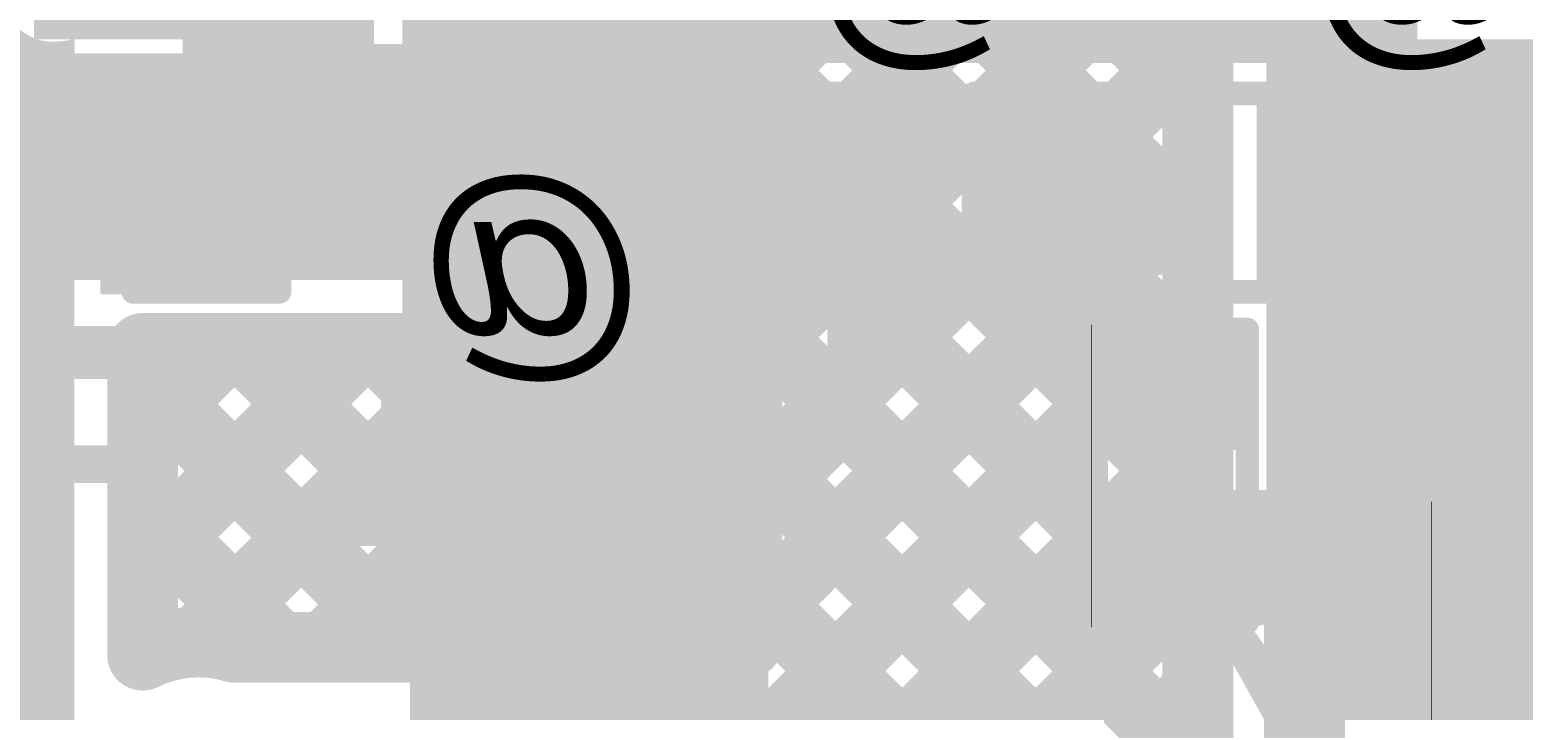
# Model space of a CAD drawing. Header units: millimetres. Extents: x -0.27 to 3.22, y -0.27 to 1.91.
# Drawn here: x 1.5541 to 1.8704, y 0.6689 to 0.813 of the extents above; entities that cross this region are included whole.
import ezdxf

# ---------------------------------------------------------------- set-up
doc = ezdxf.new("R2010")
doc.units = ezdxf.units.MM
doc.header["$MEASUREMENT"] = 0
for name, color, linetype in [('BottomLayer', 5, 'Continuous'), ('BottomOverlay', 54, 'Continuous'), ('BottomPaste', 16, 'Continuous'), ('BottomSolder', 6, 'Continuous'), ('TopLayer', 1, 'Continuous'), ('TopOverlay', 2, 'Continuous'), ('TopPaste', 8, 'Continuous'), ('TopSolder', 216, 'Continuous'), ('ViaHoleLayer', 16, 'Continuous')]:
    doc.layers.add(name, color=color, linetype=linetype)
doc.styles.add('Arial', font='arial.ttf', dxfattribs={"height": 0.2})

# ---------------------------------------------------------------- blocks, each defined once
blk = doc.blocks.new('24_TSSOP_15')
at = {"layer": 'TopLayer'}
for points in [[(-0.14370075, 0.14960635), (-0.08464565, 0.14960635), (-0.08464565, 0.13188985), (-0.14370075, 0.13188985)], [(0.08464565, 0.14960635), (0.14370075, 0.14960635), (0.14370075, 0.13188985), (0.08464565, 0.13188985)], [(-0.14370075, 0.12401575), (-0.08464565, 0.12401575), (-0.08464565, 0.10629925), (-0.14370075, 0.10629925)], [(0.08464565, 0.12401575), (0.14370075, 0.12401575), (0.14370075, 0.10629925), (0.08464565, 0.10629925)], [(-0.14370075, 0.09842525), (-0.08464565, 0.09842525), (-0.08464565, 0.08070875), (-0.14370075, 0.08070875)], [(0.08464565, 0.09842525), (0.14370075, 0.09842525), (0.14370075, 0.08070875), (0.08464565, 0.08070875)], [(-0.14370075, 0.07283465), (-0.08464565, 0.07283465), (-0.08464565, 0.05511815), (-0.14370075, 0.05511815)], [(0.08464565, 0.07283465), (0.14370075, 0.07283465), (0.14370075, 0.05511815), (0.08464565, 0.05511815)], [(-0.14370075, 0.04724415), (-0.08464565, 0.04724415), (-0.08464565, 0.02952765), (-0.14370075, 0.02952765)], [(0.08464565, 0.04724415), (0.14370075, 0.04724415), (0.14370075, 0.02952765), (0.08464565, 0.02952765)], [(-0.14370075, 0.02165355), (-0.08464565, 0.02165355), (-0.08464565, 0.00393705), (-0.14370075, 0.00393705)], [(0.08464565, 0.02165355), (0.14370075, 0.02165355), (0.14370075, 0.00393705), (0.08464565, 0.00393705)], [(-0.14370075, -0.00393695), (-0.08464565, -0.00393695), (-0.08464565, -0.02165345), (-0.14370075, -0.02165345)], [(0.08464565, -0.00393695), (0.14370075, -0.00393695), (0.14370075, -0.02165345), (0.08464565, -0.02165345)], [(-0.14370075, -0.02952755), (-0.08464565, -0.02952755), (-0.08464565, -0.04724405), (-0.14370075, -0.04724405)], [(0.08464565, -0.02952755), (0.14370075, -0.02952755), (0.14370075, -0.04724405), (0.08464565, -0.04724405)], [(-0.14370075, -0.05511805), (-0.08464565, -0.05511805), (-0.08464565, -0.07283455), (-0.14370075, -0.07283455)], [(0.08464565, -0.05511805), (0.14370075, -0.05511805), (0.14370075, -0.07283455), (0.08464565, -0.07283455)], [(-0.14370075, -0.08070865), (-0.08464565, -0.08070865), (-0.08464565, -0.09842515), (-0.14370075, -0.09842515)], [(0.08464565, -0.08070865), (0.14370075, -0.08070865), (0.14370075, -0.09842515), (0.08464565, -0.09842515)], [(-0.14370075, -0.10629915), (-0.08464565, -0.10629915), (-0.08464565, -0.12401565), (-0.14370075, -0.12401565)], [(0.08464565, -0.10629915), (0.14370075, -0.10629915), (0.14370075, -0.12401565), (0.08464565, -0.12401565)], [(-0.14370075, -0.13188975), (-0.08464565, -0.13188975), (-0.08464565, -0.14960625), (-0.14370075, -0.14960625)], [(0.08464565, -0.13188975), (0.14370075, -0.13188975), (0.14370075, -0.14960625), (0.08464565, -0.14960625)]]:
    blk.add_hatch(color=1, dxfattribs=at).paths.add_polyline_path(points)
at = {"layer": 'TopPaste'}
for points in [[(-0.14370075, 0.14960635), (-0.08464565, 0.14960635), (-0.08464565, 0.13188985), (-0.14370075, 0.13188985)], [(0.08464565, 0.14960635), (0.14370075, 0.14960635), (0.14370075, 0.13188985), (0.08464565, 0.13188985)], [(-0.14370075, 0.12401575), (-0.08464565, 0.12401575), (-0.08464565, 0.10629925), (-0.14370075, 0.10629925)], [(0.08464565, 0.12401575), (0.14370075, 0.12401575), (0.14370075, 0.10629925), (0.08464565, 0.10629925)], [(-0.14370075, 0.09842525), (-0.08464565, 0.09842525), (-0.08464565, 0.08070875), (-0.14370075, 0.08070875)], [(0.08464565, 0.09842525), (0.14370075, 0.09842525), (0.14370075, 0.08070875), (0.08464565, 0.08070875)], [(-0.14370075, 0.07283465), (-0.08464565, 0.07283465), (-0.08464565, 0.05511815), (-0.14370075, 0.05511815)], [(0.08464565, 0.07283465), (0.14370075, 0.07283465), (0.14370075, 0.05511815), (0.08464565, 0.05511815)], [(-0.14370075, 0.04724415), (-0.08464565, 0.04724415), (-0.08464565, 0.02952765), (-0.14370075, 0.02952765)], [(0.08464565, 0.04724415), (0.14370075, 0.04724415), (0.14370075, 0.02952765), (0.08464565, 0.02952765)], [(-0.14370075, 0.02165355), (-0.08464565, 0.02165355), (-0.08464565, 0.00393705), (-0.14370075, 0.00393705)], [(0.08464565, 0.02165355), (0.14370075, 0.02165355), (0.14370075, 0.00393705), (0.08464565, 0.00393705)], [(-0.14370075, -0.00393695), (-0.08464565, -0.00393695), (-0.08464565, -0.02165345), (-0.14370075, -0.02165345)], [(0.08464565, -0.00393695), (0.14370075, -0.00393695), (0.14370075, -0.02165345), (0.08464565, -0.02165345)], [(-0.14370075, -0.02952755), (-0.08464565, -0.02952755), (-0.08464565, -0.04724405), (-0.14370075, -0.04724405)], [(0.08464565, -0.02952755), (0.14370075, -0.02952755), (0.14370075, -0.04724405), (0.08464565, -0.04724405)], [(-0.14370075, -0.05511805), (-0.08464565, -0.05511805), (-0.08464565, -0.07283455), (-0.14370075, -0.07283455)], [(0.08464565, -0.05511805), (0.14370075, -0.05511805), (0.14370075, -0.07283455), (0.08464565, -0.07283455)], [(-0.14370075, -0.08070865), (-0.08464565, -0.08070865), (-0.08464565, -0.09842515), (-0.14370075, -0.09842515)], [(0.08464565, -0.08070865), (0.14370075, -0.08070865), (0.14370075, -0.09842515), (0.08464565, -0.09842515)], [(-0.14370075, -0.10629915), (-0.08464565, -0.10629915), (-0.08464565, -0.12401565), (-0.14370075, -0.12401565)], [(0.08464565, -0.10629915), (0.14370075, -0.10629915), (0.14370075, -0.12401565), (0.08464565, -0.12401565)], [(-0.14370075, -0.13188975), (-0.08464565, -0.13188975), (-0.08464565, -0.14960625), (-0.14370075, -0.14960625)], [(0.08464565, -0.13188975), (0.14370075, -0.13188975), (0.14370075, -0.14960625), (0.08464565, -0.14960625)]]:
    blk.add_hatch(color=8, dxfattribs=at).paths.add_polyline_path(points)
at = {"layer": 'TopSolder'}
for points in [[(-0.14770075, 0.15360635), (-0.08064565, 0.15360635), (-0.08064565, 0.12788985), (-0.14770075, 0.12788985)], [(0.08064565, 0.15360635), (0.14770075, 0.15360635), (0.14770075, 0.12788985), (0.08064565, 0.12788985)], [(-0.14770075, 0.12801575), (-0.08064565, 0.12801575), (-0.08064565, 0.10229925), (-0.14770075, 0.10229925)], [(0.08064565, 0.12801575), (0.14770075, 0.12801575), (0.14770075, 0.10229925), (0.08064565, 0.10229925)], [(-0.14770075, 0.10242525), (-0.08064565, 0.10242525), (-0.08064565, 0.07670875), (-0.14770075, 0.07670875)], [(0.08064565, 0.10242525), (0.14770075, 0.10242525), (0.14770075, 0.07670875), (0.08064565, 0.07670875)], [(-0.14770075, 0.07683465), (-0.08064565, 0.07683465), (-0.08064565, 0.05111815), (-0.14770075, 0.05111815)], [(0.08064565, 0.07683465), (0.14770075, 0.07683465), (0.14770075, 0.05111815), (0.08064565, 0.05111815)], [(-0.14770075, 0.05124415), (-0.08064565, 0.05124415), (-0.08064565, 0.02552765), (-0.14770075, 0.02552765)], [(0.08064565, 0.05124415), (0.14770075, 0.05124415), (0.14770075, 0.02552765), (0.08064565, 0.02552765)], [(-0.14770075, 0.02565355), (-0.08064565, 0.02565355), (-0.08064565, -6.295e-05), (-0.14770075, -6.295e-05)], [(0.08064565, 0.02565355), (0.14770075, 0.02565355), (0.14770075, -6.295e-05), (0.08064565, -6.295e-05)], [(-0.14770075, 6.305e-05), (-0.08064565, 6.305e-05), (-0.08064565, -0.02565345), (-0.14770075, -0.02565345)], [(0.08064565, 6.305e-05), (0.14770075, 6.305e-05), (0.14770075, -0.02565345), (0.08064565, -0.02565345)], [(-0.14770075, -0.02552755), (-0.08064565, -0.02552755), (-0.08064565, -0.05124405), (-0.14770075, -0.05124405)], [(0.08064565, -0.02552755), (0.14770075, -0.02552755), (0.14770075, -0.05124405), (0.08064565, -0.05124405)], [(-0.14770075, -0.05111805), (-0.08064565, -0.05111805), (-0.08064565, -0.07683455), (-0.14770075, -0.07683455)], [(0.08064565, -0.05111805), (0.14770075, -0.05111805), (0.14770075, -0.07683455), (0.08064565, -0.07683455)], [(-0.14770075, -0.07670865), (-0.08064565, -0.07670865), (-0.08064565, -0.10242515), (-0.14770075, -0.10242515)], [(0.08064565, -0.07670865), (0.14770075, -0.07670865), (0.14770075, -0.10242515), (0.08064565, -0.10242515)], [(-0.14770075, -0.10229915), (-0.08064565, -0.10229915), (-0.08064565, -0.12801565), (-0.14770075, -0.12801565)], [(0.08064565, -0.10229915), (0.14770075, -0.10229915), (0.14770075, -0.12801565), (0.08064565, -0.12801565)], [(-0.14770075, -0.12788975), (-0.08064565, -0.12788975), (-0.08064565, -0.15360625), (-0.14770075, -0.15360625)], [(0.08064565, -0.12788975), (0.14770075, -0.12788975), (0.14770075, -0.15360625), (0.08064565, -0.15360625)]]:
    blk.add_hatch(color=216, dxfattribs=at).paths.add_polyline_path(points)
at = {"layer": 'TopOverlay'}
for points, const_width in [([(-0.145, 0.155, 1), (-0.155, 0.155, 1)], 0.005), ([(-0.15625, 0.155, 1), (-0.15375, 0.155, 1)], 0.0025), ([(-0.14625, 0.155, 1), (-0.14375, 0.155, 1)], 0.0025), ([(-0.078738, 0.155232, 1), (-0.076238, 0.155232, 1)], 0.0025), ([(0.076262, 0.155232, 1), (0.078762, 0.155232, 1)], 0.0025), ([(-0.0779372, -0.1515776, 1), (-0.0754372, -0.1515776, 1)], 0.0025), ([(0.0770628, -0.1515776, 1), (0.0795628, -0.1515776, 1)], 0.0025)]:
    blk.add_lwpolyline(points, format="xyb", close=True, dxfattribs=dict(at, const_width=const_width))
at = {"layer": 'TopOverlay', "const_width": 0.005}
for points in [[(-0.077488, 0.155232), (0.077512, 0.155232)], [(-0.0766872, -0.1515776), (0.0783128, -0.1515776)]]:
    blk.add_lwpolyline(points, dxfattribs=at)
blk = doc.blocks.new('R__0402_66')
at = {"layer": 'TopLayer'}
for points in [[(-0.0275, -0.0125), (-0.0275, 0.0125), (-0.009500000000000003, 0.0125), (-0.009499999999999996, -0.0125)], [(0.009500000000000003, -0.0125), (0.009499999999999996, 0.0125), (0.0275, 0.0125), (0.0275, -0.0125)]]:
    blk.add_hatch(color=1, dxfattribs=at).paths.add_polyline_path(points)
at = {"layer": 'TopPaste'}
for points in [[(-0.0275, -0.0125), (-0.0275, 0.0125), (-0.009500000000000003, 0.0125), (-0.009499999999999996, -0.0125)], [(0.009500000000000003, -0.0125), (0.009499999999999996, 0.0125), (0.0275, 0.0125), (0.0275, -0.0125)]]:
    blk.add_hatch(color=8, dxfattribs=at).paths.add_polyline_path(points)
at = {"layer": 'TopSolder'}
for points in [[(-0.0315, -0.0165), (-0.0315, 0.0165), (-0.005500000000000003, 0.0165), (-0.005499999999999997, -0.0165)], [(0.005500000000000003, -0.0165), (0.005499999999999997, 0.0165), (0.0315, 0.0165), (0.0315, -0.0165)]]:
    blk.add_hatch(color=216, dxfattribs=at).paths.add_polyline_path(points)
at = {"layer": 'TopOverlay'}
for points, const_width in [([(0.031, 0.016), (-0.031, 0.016)], 0.005), ([(-0.031, -0.016), (-0.031, 0.016)], 0.005), ([(0.031, -0.016), (0.031, 0.016)], 0.005), ([(0.031, -0.016), (-0.031, -0.016)], 0.005), ([(0.032, -0.017), (-0.032, -0.017)], 0.000127)]:
    blk.add_lwpolyline(points, dxfattribs=dict(at, const_width=const_width))
for points, const_width in [([(-0.03225, 0.016, 1), (-0.02975, 0.016, 1)], 0.0025), ([(-0.03225, 0.016, 1), (-0.02975, 0.016, 1)], 0.0025), ([(0.02975, 0.016, 1), (0.03225, 0.016, 1)], 0.0025), ([(0.02975, 0.016, 1), (0.03225, 0.016, 1)], 0.0025), ([(-0.03225, -0.016, 1), (-0.02975, -0.016, 1)], 0.0025), ([(-0.03225, -0.016, 1), (-0.02975, -0.016, 1)], 0.0025), ([(0.02975, -0.016, 1), (0.03225, -0.016, 1)], 0.0025), ([(0.02975, -0.016, 1), (0.03225, -0.016, 1)], 0.0025), ([(-0.0320317, -0.017, 1), (-0.0319683, -0.017, 1)], 6.35e-05), ([(0.0319683, -0.017, 1), (0.0320317, -0.017, 1)], 6.35e-05)]:
    blk.add_lwpolyline(points, format="xyb", close=True, dxfattribs=dict(at, const_width=const_width))
blk = doc.blocks.new('R__0402_67')
at = {"layer": 'TopLayer'}
for points in [[(-0.0275, -0.0125), (-0.0275, 0.0125), (-0.009499999999999998, 0.0125), (-0.009500000000000001, -0.0125)], [(0.009499999999999998, -0.0125), (0.009500000000000001, 0.0125), (0.0275, 0.0125), (0.0275, -0.0125)]]:
    blk.add_hatch(color=1, dxfattribs=at).paths.add_polyline_path(points)
at = {"layer": 'TopPaste'}
for points in [[(-0.0275, -0.0125), (-0.0275, 0.0125), (-0.009499999999999998, 0.0125), (-0.009500000000000001, -0.0125)], [(0.009499999999999998, -0.0125), (0.009500000000000001, 0.0125), (0.0275, 0.0125), (0.0275, -0.0125)]]:
    blk.add_hatch(color=8, dxfattribs=at).paths.add_polyline_path(points)
at = {"layer": 'TopSolder'}
for points in [[(-0.0315, -0.0165), (-0.0315, 0.0165), (-0.005499999999999999, 0.0165), (-0.005500000000000001, -0.0165)], [(0.005499999999999999, -0.0165), (0.005500000000000001, 0.0165), (0.0315, 0.0165), (0.0315, -0.0165)]]:
    blk.add_hatch(color=216, dxfattribs=at).paths.add_polyline_path(points)
at = {"layer": 'TopOverlay'}
for points, const_width in [([(-0.031, 0.016), (0.031, 0.016)], 0.005), ([(-0.031, 0.016), (-0.031, -0.016)], 0.005), ([(0.031, 0.016), (0.031, -0.016)], 0.005), ([(-0.031, -0.016), (0.031, -0.016)], 0.005), ([(-0.032, -0.017), (0.032, -0.017)], 0.000127)]:
    blk.add_lwpolyline(points, dxfattribs=dict(at, const_width=const_width))
for points, const_width in [([(-0.03225, 0.016, 1), (-0.02975, 0.016, 1)], 0.0025), ([(-0.03225, 0.016, 1), (-0.02975, 0.016, 1)], 0.0025), ([(0.02975, 0.016, 1), (0.03225, 0.016, 1)], 0.0025), ([(0.02975, 0.016, 1), (0.03225, 0.016, 1)], 0.0025), ([(-0.03225, -0.016, 1), (-0.02975, -0.016, 1)], 0.0025), ([(-0.03225, -0.016, 1), (-0.02975, -0.016, 1)], 0.0025), ([(0.02975, -0.016, 1), (0.03225, -0.016, 1)], 0.0025), ([(0.02975, -0.016, 1), (0.03225, -0.016, 1)], 0.0025), ([(-0.0320317, -0.017, 1), (-0.0319683, -0.017, 1)], 6.35e-05), ([(0.0319683, -0.017, 1), (0.0320317, -0.017, 1)], 6.35e-05)]:
    blk.add_lwpolyline(points, format="xyb", close=True, dxfattribs=dict(at, const_width=const_width))
blk = doc.blocks.new('R__0603_B_132')
at = {"layer": 'BottomLayer'}
for points in [[(-0.045, -0.0175), (-0.045, 0.0175), (-0.015, 0.0175), (-0.015, -0.0175)], [(0.015, -0.0175), (0.015, 0.0175), (0.045, 0.0175), (0.045, -0.0175)]]:
    blk.add_hatch(color=5, dxfattribs=at).paths.add_polyline_path(points)
at = {"layer": 'BottomPaste'}
for points in [[(-0.045, -0.0175), (-0.045, 0.0175), (-0.015, 0.0175), (-0.015, -0.0175)], [(0.015, -0.0175), (0.015, 0.0175), (0.045, 0.0175), (0.045, -0.0175)]]:
    blk.add_hatch(color=16, dxfattribs=at).paths.add_polyline_path(points)
at = {"layer": 'BottomSolder'}
for points in [[(-0.049, -0.0215), (-0.049, 0.0215), (-0.011, 0.0215), (-0.011, -0.0215)], [(0.011, -0.0215), (0.011, 0.0215), (0.049, 0.0215), (0.049, -0.0215)]]:
    blk.add_hatch(color=6, dxfattribs=at).paths.add_polyline_path(points)
at = {"layer": 'BottomOverlay', "const_width": 0.005}
for points in [[(-0.049, 0.021), (0.049, 0.021)], [(-0.049, 0.021), (-0.049, -0.021)], [(0.049, 0.021), (0.049, -0.021)], [(-0.049, -0.021), (0.049, -0.021)]]:
    blk.add_lwpolyline(points, dxfattribs=at)
at = {"layer": 'BottomOverlay', "const_width": 0.0025}
for points in [[(-0.05025, 0.021, 1), (-0.04775, 0.021, 1)], [(-0.05025, 0.021, 1), (-0.04775, 0.021, 1)], [(0.04775, 0.021, 1), (0.05025, 0.021, 1)], [(0.04775, 0.021, 1), (0.05025, 0.021, 1)], [(-0.05025, -0.021, 1), (-0.04775, -0.021, 1)], [(-0.05025, -0.021, 1), (-0.04775, -0.021, 1)], [(0.04775, -0.021, 1), (0.05025, -0.021, 1)], [(0.04775, -0.021, 1), (0.05025, -0.021, 1)]]:
    blk.add_lwpolyline(points, format="xyb", close=True, dxfattribs=at)
blk = doc.blocks.new('R__0603_133')
at = {"layer": 'TopLayer'}
for points in [[(-0.015, 0.0175), (-0.015, -0.0175), (-0.045, -0.0175), (-0.045, 0.0175)], [(0.045, 0.0175), (0.045, -0.0175), (0.015, -0.0175), (0.015, 0.0175)]]:
    blk.add_hatch(color=1, dxfattribs=at).paths.add_polyline_path(points)
at = {"layer": 'TopPaste'}
for points in [[(-0.015, 0.0175), (-0.015, -0.0175), (-0.045, -0.0175), (-0.045, 0.0175)], [(0.045, 0.0175), (0.045, -0.0175), (0.015, -0.0175), (0.015, 0.0175)]]:
    blk.add_hatch(color=8, dxfattribs=at).paths.add_polyline_path(points)
at = {"layer": 'TopSolder'}
for points in [[(-0.011, 0.0215), (-0.011, -0.0215), (-0.049, -0.0215), (-0.049, 0.0215)], [(0.049, 0.0215), (0.049, -0.0215), (0.011, -0.0215), (0.011, 0.0215)]]:
    blk.add_hatch(color=216, dxfattribs=at).paths.add_polyline_path(points)
at = {"layer": 'TopOverlay', "const_width": 0.005}
for points in [[(-0.049, 0.021), (-0.049, -0.021)], [(0.049, 0.021), (-0.049, 0.021)], [(0.049, 0.021), (0.049, -0.021)], [(0.049, -0.021), (-0.049, -0.021)]]:
    blk.add_lwpolyline(points, dxfattribs=at)
at = {"layer": 'TopOverlay', "const_width": 0.0025}
for points in [[(-0.05025, 0.021, 1), (-0.04775, 0.021, 1)], [(-0.05025, 0.021, 1), (-0.04775, 0.021, 1)], [(0.04775, 0.021, 1), (0.05025, 0.021, 1)], [(0.04775, 0.021, 1), (0.05025, 0.021, 1)], [(-0.05025, -0.021, 1), (-0.04775, -0.021, 1)], [(-0.05025, -0.021, 1), (-0.04775, -0.021, 1)], [(0.04775, -0.021, 1), (0.05025, -0.021, 1)], [(0.04775, -0.021, 1), (0.05025, -0.021, 1)]]:
    blk.add_lwpolyline(points, format="xyb", close=True, dxfattribs=at)
blk = doc.blocks.new('R__0603_136')
at = {"layer": 'TopLayer'}
for points in [[(-0.015, 0.0175), (-0.015, -0.0175), (-0.045, -0.0175), (-0.045, 0.0175)], [(0.045, 0.0175), (0.045, -0.0175), (0.015, -0.0175), (0.015, 0.0175)]]:
    blk.add_hatch(color=1, dxfattribs=at).paths.add_polyline_path(points)
at = {"layer": 'TopPaste'}
for points in [[(-0.015, 0.0175), (-0.015, -0.0175), (-0.045, -0.0175), (-0.045, 0.0175)], [(0.045, 0.0175), (0.045, -0.0175), (0.015, -0.0175), (0.015, 0.0175)]]:
    blk.add_hatch(color=8, dxfattribs=at).paths.add_polyline_path(points)
at = {"layer": 'TopSolder'}
for points in [[(-0.011, 0.0215), (-0.011, -0.0215), (-0.049, -0.0215), (-0.049, 0.0215)], [(0.049, 0.0215), (0.049, -0.0215), (0.011, -0.0215), (0.011, 0.0215)]]:
    blk.add_hatch(color=216, dxfattribs=at).paths.add_polyline_path(points)
at = {"layer": 'TopOverlay', "const_width": 0.005}
for points in [[(-0.049, 0.021), (-0.049, -0.021)], [(0.049, 0.021), (-0.049, 0.021)], [(0.049, 0.021), (0.049, -0.021)], [(0.049, -0.021), (-0.049, -0.021)]]:
    blk.add_lwpolyline(points, dxfattribs=at)
at = {"layer": 'TopOverlay', "const_width": 0.0025}
for points in [[(-0.05025, 0.021, 1), (-0.04775, 0.021, 1)], [(-0.05025, 0.021, 1), (-0.04775, 0.021, 1)], [(0.04775, 0.021, 1), (0.05025, 0.021, 1)], [(0.04775, 0.021, 1), (0.05025, 0.021, 1)], [(-0.05025, -0.021, 1), (-0.04775, -0.021, 1)], [(-0.05025, -0.021, 1), (-0.04775, -0.021, 1)], [(0.04775, -0.021, 1), (0.05025, -0.021, 1)], [(0.04775, -0.021, 1), (0.05025, -0.021, 1)]]:
    blk.add_lwpolyline(points, format="xyb", close=True, dxfattribs=at)
blk = doc.blocks.new('R__0603_137')
at = {"layer": 'TopLayer'}
for points in [[(-0.015, 0.0175), (-0.015, -0.0175), (-0.045, -0.0175), (-0.045, 0.0175)], [(0.045, 0.0175), (0.045, -0.0175), (0.015, -0.0175), (0.015, 0.0175)]]:
    blk.add_hatch(color=1, dxfattribs=at).paths.add_polyline_path(points)
at = {"layer": 'TopPaste'}
for points in [[(-0.015, 0.0175), (-0.015, -0.0175), (-0.045, -0.0175), (-0.045, 0.0175)], [(0.045, 0.0175), (0.045, -0.0175), (0.015, -0.0175), (0.015, 0.0175)]]:
    blk.add_hatch(color=8, dxfattribs=at).paths.add_polyline_path(points)
at = {"layer": 'TopSolder'}
for points in [[(-0.011, 0.0215), (-0.011, -0.0215), (-0.049, -0.0215), (-0.049, 0.0215)], [(0.049, 0.0215), (0.049, -0.0215), (0.011, -0.0215), (0.011, 0.0215)]]:
    blk.add_hatch(color=216, dxfattribs=at).paths.add_polyline_path(points)
at = {"layer": 'TopOverlay', "const_width": 0.005}
for points in [[(-0.049, -0.021), (-0.049, 0.021)], [(-0.049, 0.021), (0.049, 0.021)], [(0.049, -0.021), (0.049, 0.021)], [(-0.049, -0.021), (0.049, -0.021)]]:
    blk.add_lwpolyline(points, dxfattribs=at)
at = {"layer": 'TopOverlay', "const_width": 0.0025}
for points in [[(-0.05025, 0.021, 1), (-0.04775, 0.021, 1)], [(-0.05025, 0.021, 1), (-0.04775, 0.021, 1)], [(0.04775, 0.021, 1), (0.05025, 0.021, 1)], [(0.04775, 0.021, 1), (0.05025, 0.021, 1)], [(-0.05025, -0.021, 1), (-0.04775, -0.021, 1)], [(-0.05025, -0.021, 1), (-0.04775, -0.021, 1)], [(0.04775, -0.021, 1), (0.05025, -0.021, 1)], [(0.04775, -0.021, 1), (0.05025, -0.021, 1)]]:
    blk.add_lwpolyline(points, format="xyb", close=True, dxfattribs=at)
blk = doc.blocks.new('C__0603_170')
at = {"layer": 'TopLayer'}
for points in [[(-0.015, 0.0175), (-0.015, -0.0175), (-0.045, -0.0175), (-0.045, 0.0175)], [(0.045, 0.0175), (0.045, -0.0175), (0.015, -0.0175), (0.015, 0.0175)]]:
    blk.add_hatch(color=1, dxfattribs=at).paths.add_polyline_path(points)
at = {"layer": 'TopPaste'}
for points in [[(-0.015, 0.0175), (-0.015, -0.0175), (-0.045, -0.0175), (-0.045, 0.0175)], [(0.045, 0.0175), (0.045, -0.0175), (0.015, -0.0175), (0.015, 0.0175)]]:
    blk.add_hatch(color=8, dxfattribs=at).paths.add_polyline_path(points)
at = {"layer": 'TopSolder'}
for points in [[(-0.011, 0.0215), (-0.011, -0.0215), (-0.049, -0.0215), (-0.049, 0.0215)], [(0.049, 0.0215), (0.049, -0.0215), (0.011, -0.0215), (0.011, 0.0215)]]:
    blk.add_hatch(color=216, dxfattribs=at).paths.add_polyline_path(points)
at = {"layer": 'TopOverlay', "const_width": 0.005}
for points in [[(-0.018, 0.021), (-0.049, 0.021)], [(-0.049, 0.021), (-0.049, -0.021)], [(0.049, 0.021), (0.018, 0.021)], [(0.049, 0.021), (0.049, -0.021)], [(-0.018, -0.021), (-0.049, -0.021)], [(0.049, -0.021), (0.018, -0.021)]]:
    blk.add_lwpolyline(points, dxfattribs=at)
at = {"layer": 'TopOverlay', "const_width": 0.0025}
for points in [[(-0.05025, 0.021, 1), (-0.04775, 0.021, 1)], [(-0.05025, 0.021, 1), (-0.04775, 0.021, 1)], [(-0.01925, 0.021, 1), (-0.01675, 0.021, 1)], [(0.01675, 0.021, 1), (0.01925, 0.021, 1)], [(0.04775, 0.021, 1), (0.05025, 0.021, 1)], [(0.04775, 0.021, 1), (0.05025, 0.021, 1)], [(-0.05025, -0.021, 1), (-0.04775, -0.021, 1)], [(-0.05025, -0.021, 1), (-0.04775, -0.021, 1)], [(-0.01925, -0.021, 1), (-0.01675, -0.021, 1)], [(0.01675, -0.021, 1), (0.01925, -0.021, 1)], [(0.04775, -0.021, 1), (0.05025, -0.021, 1)], [(0.04775, -0.021, 1), (0.05025, -0.021, 1)]]:
    blk.add_lwpolyline(points, format="xyb", close=True, dxfattribs=at)

msp = doc.modelspace()

# ---------------------------------------------------------------- hatches: boundary and pattern name
at = {"layer": 'BottomLayer'}
for points in [[(1.816, 0.431), (1.949, 0.431), (1.949, 0.811), (1.816, 0.811)], [(1.818, 0.758), (2.31, 0.758), (2.31, 0.811), (1.818, 0.811)], [(1.42, 0.76), (1.689, 0.76), (1.689, 0.808), (1.42, 0.808)], [(1.651, 0.697), (1.689, 0.697), (1.689, 0.808), (1.651, 0.808)]]:
    msp.add_hatch(color=5, dxfattribs=at).paths.add_polyline_path(points)
h = msp.add_hatch(color=5, dxfattribs=at)
edge = h.paths.add_edge_path()
edge.add_arc((1.836, 0.7015), 0.011811, 0, 360)
at = {"layer": 'TopLayer'}
for points in [[(1.633, 0.724), (1.698, 0.724), (1.698, 0.974), (1.633, 0.974)], [(1.555, 0.811), (1.623, 0.811), (1.623, 0.851), (1.555, 0.851)], [(1.668, 0.806), (1.848, 0.806), (1.848, 0.832), (1.668, 0.832)], [(1.817, 0.6875), (1.848, 0.6875), (1.848, 0.832), (1.817, 0.832)], [(1.571, 0.761), (1.683, 0.761), (1.683, 0.799), (1.571, 0.799)], [(1.783, 0.723), (1.809, 0.723), (1.809, 0.747), (1.783, 0.747)], [(1.783, 0.6875), (1.847, 0.6875), (1.847, 0.7155), (1.783, 0.7155)]]:
    msp.add_hatch(color=1, dxfattribs=at).paths.add_polyline_path(points)
h = msp.add_hatch(color=1, dxfattribs=at)
edge = h.paths.add_edge_path()
edge.add_arc((1.836, 0.7015), 0.011811, 0, 360)
at = {"layer": 'ViaHoleLayer'}
h = msp.add_hatch(color=16, dxfattribs=at)
edge = h.paths.add_edge_path()
edge.add_arc((1.836, 0.7015), 0.0059055, 0, 360)

# ---------------------------------------------------------------- linework, layer by layer
at = {"layer": 'BottomLayer'}
for points, const_width in [([(1.7035, 0.7690315), (1.8865, 0.9520315)], 0.015), ([(1.706, 0.7432472), (1.8865, 0.9237472)], 0.015), ([(1.675794, 0.8675), (1.8015, 0.741794)], 0.015), ([(1.7548265, 0.8450361), (1.8015, 0.7983626)], 0.015), ([(1.7035, 0.7973158), (1.7413876, 0.8352034)], 0.015), ([(1.7376896, 0.8338887), (1.8015, 0.7700783)], 0.015), ([(1.8015, 0.455), (1.8015, 0.8255)], 0.015), ([(1.7035, 0.748), (1.7035, 0.8225)], 0.015), ([(1.7035, 0.748), (1.7035, 0.8225)], 0.015), ([(1.7035, 0.8115097), (1.8015, 0.7135097)], 0.015), ([(1.706, 0.7149629), (1.8015, 0.8104629)], 0.015), ([(1.7035, 0.7832254), (1.8015, 0.6852254)], 0.015), ([(1.706, 0.6866786), (1.8015, 0.7821786)], 0.015), ([(1.551, 0.502), (1.551, 0.772)], 0.025), ([(1.7035, 0.7549411), (1.8015, 0.6569411)], 0.015), ([(1.703, 0.6553943), (1.8015, 0.7538943)], 0.015), ([(1.578, 0.7455), (1.636, 0.7455)], 0.015), ([(1.578, 0.7283844), (1.5951156, 0.7455)], 0.015), ([(1.578, 0.7001001), (1.6233999, 0.7455)], 0.015), ([(1.578, 0.680511), (1.578, 0.7455)], 0.015), ([(1.5998039, 0.7455), (1.636, 0.7093039)], 0.015), ([(1.6280882, 0.7455), (1.636, 0.7375882)], 0.015), ([(1.636, 0.683), (1.636, 0.7455)], 0.015), ([(1.706, 0.683), (1.706, 0.748)], 0.015), ([(1.578, 0.7390196), (1.6348299, 0.6821897)], 0.015), ([(1.5894933, 0.6833091), (1.636, 0.7298158)], 0.015), ([(1.703, 0.62711), (1.8015, 0.72561)], 0.015), ([(1.706, 0.7241568), (1.8015, 0.6286568)], 0.015), ([(1.578, 0.7107353), (1.6065456, 0.6821897)], 0.015), ([(1.6435, 0.7155), (1.671, 0.7155)], 0.01), ([(1.671, 0.7155), (1.6985, 0.7155)], 0.01), ([(1.6166582, 0.6821897), (1.636, 0.7015315)], 0.015), ([(1.6375, 0.5333257), (1.8015, 0.6973257)], 0.015), ([(1.706, 0.6958725), (1.8015, 0.6003725)], 0.015), ([(1.703, 0.6836786), (1.706, 0.6866786)], 0.015), ([(1.5974102, 0.6821897), (1.639, 0.6821897)], 0.015), ([(1.703, 0.626), (1.703, 0.6825)], 0.015), ([(1.703, 0.6705882), (1.7576426, 0.6159456)], 0.015), ([(1.6375, 0.5050414), (1.8015, 0.6690414)], 0.015)]:
    msp.add_lwpolyline(points, dxfattribs=dict(at, const_width=const_width))
for points, const_width in [([(1.69975, 0.8115097, 1), (1.70725, 0.8115097, 1)], 0.0075), ([(1.79775, 0.8104629, 1), (1.80525, 0.8104629, 1)], 0.0075), ([(1.69975, 0.7973158, 1), (1.70725, 0.7973158, 1)], 0.0075), ([(1.79775, 0.7983626, 1), (1.80525, 0.7983626, 1)], 0.0075), ([(1.69975, 0.7832254, 1), (1.70725, 0.7832254, 1)], 0.0075), ([(1.79775, 0.7821786, 1), (1.80525, 0.7821786, 1)], 0.0075), ([(1.54475, 0.772, 1), (1.55725, 0.772, 1)], 0.0125), ([(1.69975, 0.7690315, 1), (1.70725, 0.7690315, 1)], 0.0075), ([(1.79775, 0.7700783, 1), (1.80525, 0.7700783, 1)], 0.0075), ([(1.69975, 0.7549411, 1), (1.70725, 0.7549411, 1)], 0.0075), ([(1.79775, 0.7538943, 1), (1.80525, 0.7538943, 1)], 0.0075), ([(1.57425, 0.7455, 1), (1.58175, 0.7455, 1)], 0.0075), ([(1.57425, 0.7455, 1), (1.58175, 0.7455, 1)], 0.0075), ([(1.5913656, 0.7455, 1), (1.5988656, 0.7455, 1)], 0.0075), ([(1.5960539, 0.7455, 1), (1.6035539, 0.7455, 1)], 0.0075), ([(1.6196499, 0.7455, 1), (1.6271499, 0.7455, 1)], 0.0075), ([(1.6243382, 0.7455, 1), (1.6318382, 0.7455, 1)], 0.0075), ([(1.63225, 0.7455, 1), (1.63975, 0.7455, 1)], 0.0075), ([(1.63225, 0.7455, 1), (1.63975, 0.7455, 1)], 0.0075), ([(1.69975, 0.748, 1), (1.70725, 0.748, 1)], 0.0075), ([(1.69975, 0.748, 1), (1.70725, 0.748, 1)], 0.0075), ([(1.70225, 0.748, 1), (1.70975, 0.748, 1)], 0.0075), ([(1.70225, 0.7432472, 1), (1.70975, 0.7432472, 1)], 0.0075), ([(1.57425, 0.7390196, 1), (1.58175, 0.7390196, 1)], 0.0075), ([(1.79775, 0.741794, 1), (1.80525, 0.741794, 1)], 0.0075), ([(1.63225, 0.7375882, 1), (1.63975, 0.7375882, 1)], 0.0075), ([(1.63225, 0.7298158, 1), (1.63975, 0.7298158, 1)], 0.0075), ([(1.57425, 0.7283844, 1), (1.58175, 0.7283844, 1)], 0.0075), ([(1.70225, 0.7241568, 1), (1.70975, 0.7241568, 1)], 0.0075), ([(1.79775, 0.72561, 1), (1.80525, 0.72561, 1)], 0.0075), ([(1.70225, 0.7149629, 1), (1.70975, 0.7149629, 1)], 0.0075), ([(1.57425, 0.7107353, 1), (1.58175, 0.7107353, 1)], 0.0075), ([(1.641, 0.7155, 1), (1.646, 0.7155, 1)], 0.005), ([(1.6685, 0.7155, 1), (1.6735, 0.7155, 1)], 0.005), ([(1.6685, 0.7155, 1), (1.6735, 0.7155, 1)], 0.005), ([(1.696, 0.7155, 1), (1.701, 0.7155, 1)], 0.005), ([(1.79775, 0.7135097, 1), (1.80525, 0.7135097, 1)], 0.0075), ([(1.63225, 0.7093039, 1), (1.63975, 0.7093039, 1)], 0.0075), ([(1.63225, 0.7015315, 1), (1.63975, 0.7015315, 1)], 0.0075), ([(1.57425, 0.7001001, 1), (1.58175, 0.7001001, 1)], 0.0075), ([(1.70225, 0.6958725, 1), (1.70975, 0.6958725, 1)], 0.0075), ([(1.79775, 0.6973257, 1), (1.80525, 0.6973257, 1)], 0.0075), ([(1.70225, 0.6866786, 1), (1.70975, 0.6866786, 1)], 0.0075), ([(1.70225, 0.6866786, 1), (1.70975, 0.6866786, 1)], 0.0075), ([(1.5857433, 0.6833091, 1), (1.5932433, 0.6833091, 1)], 0.0075), ([(1.5936602, 0.6821897, 1), (1.6011602, 0.6821897, 1)], 0.0075), ([(1.5936602, 0.6821897, 1), (1.6011602, 0.6821897, 1)], 0.0075), ([(1.6027956, 0.6821897, 1), (1.6102956, 0.6821897, 1)], 0.0075), ([(1.6129082, 0.6821897, 1), (1.6204082, 0.6821897, 1)], 0.0075), ([(1.6310799, 0.6821897, 1), (1.6385799, 0.6821897, 1)], 0.0075), ([(1.63225, 0.683, 1), (1.63975, 0.683, 1)], 0.0075), ([(1.63525, 0.6821897, 1), (1.64275, 0.6821897, 1)], 0.0075), ([(1.69925, 0.6836786, 1), (1.70675, 0.6836786, 1)], 0.0075), ([(1.69925, 0.6825, 1), (1.70675, 0.6825, 1)], 0.0075), ([(1.70225, 0.683, 1), (1.70975, 0.683, 1)], 0.0075), ([(1.79775, 0.6852254, 1), (1.80525, 0.6852254, 1)], 0.0075), ([(1.57425, 0.680511, 1), (1.58175, 0.680511, 1)], 0.0075), ([(1.57425, 0.680511, 1), (1.58175, 0.680511, 1)], 0.0075), ([(1.69925, 0.6705882, 1), (1.70675, 0.6705882, 1)], 0.0075), ([(1.79775, 0.6690414, 1), (1.80525, 0.6690414, 1)], 0.0075)]:
    msp.add_lwpolyline(points, format="xyb", close=True, dxfattribs=dict(at, const_width=const_width))
at = {"layer": 'BottomLayer', "const_width": 0.015}
msp.add_lwpolyline([(1.578, 0.680511, -0.1919386912310962), (1.5974102, 0.6821897)], format="xyb", dxfattribs=at)
at = {"layer": 'TopLayer'}
for points, const_width in [([(1.861, 0.758), (1.8915, 0.7885)], 0.008), ([(1.728, 0.73), (1.728, 0.7785)], 0.01), ([(1.772, 0.7775), (1.773, 0.7785)], 0.008), ([(1.772, 0.7486274), (1.772, 0.7775)], 0.008), ([(1.861, 0.39), (1.861, 0.758)], 0.008), ([(1.712, 0.6886274), (1.772, 0.7486274)], 0.008), ([(1.505169, 0.743), (1.5750009, 0.743)], 0.008), ([(1.5750009, 0.743), (1.6103434, 0.7076575)], 0.008), ([(1.792, 0.733), (1.796, 0.737)], 0.01), ([(1.728, 0.682), (1.779, 0.733)], 0.01), ([(1.779, 0.733), (1.792, 0.733)], 0.01), ([(1.7056576, 0.7076576), (1.728, 0.73)], 0.01), ([(1.5058163, 0.721), (1.5729593, 0.721)], 0.008), ([(1.5729593, 0.721), (1.6118923, 0.682067)], 0.008), ([(1.6681732, 0.7076575), (1.6681733, 0.7076576)], 0.01), ([(1.6681733, 0.7076576), (1.7056576, 0.7076576)], 0.01), ([(1.6103434, 0.7076575), (1.6681732, 0.7076575)], 0.008), ([(1.7050145, 0.6810145), (1.712, 0.688)], 0.008), ([(1.712, 0.688), (1.712, 0.6886274)], 0.008), ([(1.728, 0.6367438), (1.728, 0.682)], 0.01), ([(1.6118923, 0.682067), (1.6681732, 0.682067)], 0.008), ([(1.6681732, 0.682067), (1.6692257, 0.6810145)], 0.008), ([(1.6692257, 0.6810145), (1.7050145, 0.6810145)], 0.008)]:
    msp.add_lwpolyline(points, dxfattribs=dict(at, const_width=const_width))
for points, const_width in [([(1.7255, 0.7785, 1), (1.7305, 0.7785, 1)], 0.005), ([(1.77, 0.7775, 1), (1.774, 0.7775, 1)], 0.004), ([(1.77, 0.7775, 1), (1.774, 0.7775, 1)], 0.004), ([(1.771, 0.7785, 1), (1.775, 0.7785, 1)], 0.004), ([(1.859, 0.758, 1), (1.863, 0.758, 1)], 0.004), ([(1.859, 0.758, 1), (1.863, 0.758, 1)], 0.004), ([(1.77, 0.7486274, 1), (1.774, 0.7486274, 1)], 0.004), ([(1.77, 0.7486274, 1), (1.774, 0.7486274, 1)], 0.004), ([(1.5730009, 0.743, 1), (1.5770009, 0.743, 1)], 0.004), ([(1.5730009, 0.743, 1), (1.5770009, 0.743, 1)], 0.004), ([(1.7935, 0.737, 1), (1.7985, 0.737, 1)], 0.005), ([(1.7765, 0.733, 1), (1.7815, 0.733, 1)], 0.005), ([(1.7765, 0.733, 1), (1.7815, 0.733, 1)], 0.005), ([(1.7895, 0.733, 1), (1.7945, 0.733, 1)], 0.005), ([(1.7895, 0.733, 1), (1.7945, 0.733, 1)], 0.005), ([(1.7255, 0.73, 1), (1.7305, 0.73, 1)], 0.005), ([(1.7255, 0.73, 1), (1.7305, 0.73, 1)], 0.005), ([(1.5709593, 0.721, 1), (1.5749593, 0.721, 1)], 0.004), ([(1.5709593, 0.721, 1), (1.5749593, 0.721, 1)], 0.004), ([(1.6656732, 0.7076575, 1), (1.6706732, 0.7076575, 1)], 0.005), ([(1.6656733, 0.7076576, 1), (1.6706733, 0.7076576, 1)], 0.005), ([(1.6656733, 0.7076576, 1), (1.6706733, 0.7076576, 1)], 0.005), ([(1.7031576, 0.7076576, 1), (1.7081576, 0.7076576, 1)], 0.005), ([(1.7031576, 0.7076576, 1), (1.7081576, 0.7076576, 1)], 0.005), ([(1.6083434, 0.7076575, 1), (1.6123434, 0.7076575, 1)], 0.004), ([(1.6083434, 0.7076575, 1), (1.6123434, 0.7076575, 1)], 0.004), ([(1.6661732, 0.7076575, 1), (1.6701732, 0.7076575, 1)], 0.004), ([(1.71, 0.6886274, 1), (1.714, 0.6886274, 1)], 0.004), ([(1.71, 0.6886274, 1), (1.714, 0.6886274, 1)], 0.004), ([(1.71, 0.688, 1), (1.714, 0.688, 1)], 0.004), ([(1.71, 0.688, 1), (1.714, 0.688, 1)], 0.004), ([(1.7255, 0.682, 1), (1.7305, 0.682, 1)], 0.005), ([(1.7255, 0.682, 1), (1.7305, 0.682, 1)], 0.005), ([(1.6098923, 0.682067, 1), (1.6138923, 0.682067, 1)], 0.004), ([(1.6098923, 0.682067, 1), (1.6138923, 0.682067, 1)], 0.004), ([(1.6661732, 0.682067, 1), (1.6701732, 0.682067, 1)], 0.004), ([(1.6661732, 0.682067, 1), (1.6701732, 0.682067, 1)], 0.004), ([(1.6672257, 0.6810145, 1), (1.6712257, 0.6810145, 1)], 0.004), ([(1.6672257, 0.6810145, 1), (1.6712257, 0.6810145, 1)], 0.004), ([(1.7030145, 0.6810145, 1), (1.7070145, 0.6810145, 1)], 0.004), ([(1.7030145, 0.6810145, 1), (1.7070145, 0.6810145, 1)], 0.004)]:
    msp.add_lwpolyline(points, format="xyb", close=True, dxfattribs=dict(at, const_width=const_width))

# ---------------------------------------------------------------- block references
for name, p, rotation in [('R__0603_133', (1.638, 0.8285), 180), ('C__0603_170', (1.558, 0.7785), 180), ('R__0603_136', (1.803, 0.7785), 180), ('R__0402_66', (1.796, 0.7185), 270), ('R__0603_B_132', (1.671, 0.6855), 90), ('R__0402_67', (1.834, 0.681), 90)]:
    msp.add_blockref(name, p, dxfattribs=dict(rotation=rotation))
for name, p in [('R__0603_137', (1.698, 0.7785)), ('24_TSSOP_15', (1.554, 0.5925))]:
    msp.add_blockref(name, p)

# ---------------------------------------------------------------- texts
at = {"layer": 'BottomOverlay', "style": 'Arial', "text_generation_flag": 2}
msp.add_text('@', height=0.035, rotation=360, dxfattribs=at).set_placement((1.685, 0.7455))
at = {"layer": 'TopOverlay', "style": 'Arial'}
for s, height, p in [('&', 0.06, (1.509, 0.805)), ('@', 0.035, (1.719, 0.8115)), ('@', 0.035, (1.824, 0.8115)), ('*', 0.1, (1.743, 0.6845)), ('*', 0.1, (1.818, 0.6825)), ('*', 0.1, (1.78, 0.6145)), ('*', 0.1, (1.818, 0.5765))]:
    msp.add_text(s, height=height, rotation=360, dxfattribs=at).set_placement(p)

doc.saveas('drawing.dxf')
